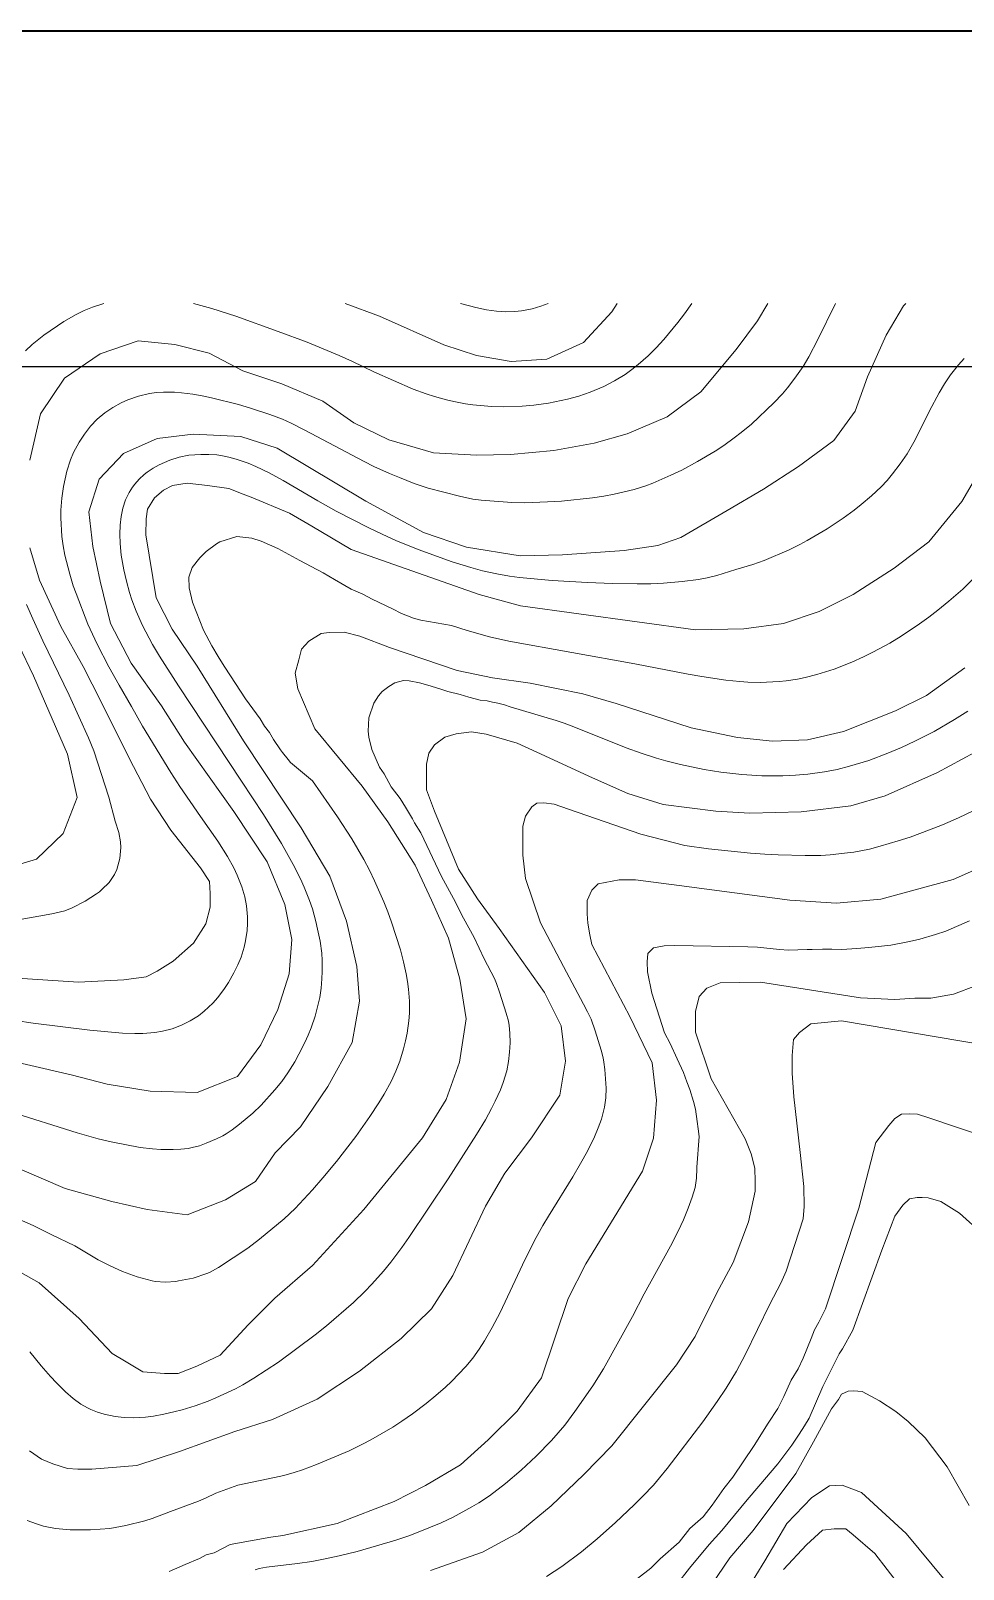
# Model space of a CAD drawing. Header units: metres. Extents: x 548946 to 557077, y 1838800 to 1845419.
# Drawn here: x 551585.4 to 551860.5, y 1844645.2 to 1845099 of the extents above; entities that cross this region are included whole.
import ezdxf

# ---------------------------------------------------------------- set-up
doc = ezdxf.new("R2010")
doc.units = ezdxf.units.M
doc.header["$LTSCALE"] = 28
for name, color, linetype, lineweight in [('1', 7, 'Continuous', 13), ('2', 7, 'Continuous', 13), ('55', 7, 'Continuous', 35), ('60', 7, 'Continuous', 25)]:
    doc.layers.add(name, color=color, linetype=linetype, lineweight=lineweight)

msp = doc.modelspace()

# ---------------------------------------------------------------- linework, layer by layer
at = {"layer": '1'}
for points in [[(551606.95, 1845018.59), (551603.69, 1845017.49), (551601.23, 1845016.47), (551598.79, 1845015.3), (551595.21, 1845013.21), (551589.34, 1845009.16), (551585.85, 1845006.43), (551583.85, 1845004.62)], [(551802.87, 1845018.59), (551799.78, 1845013.39), (551793.5, 1845004.93), (551783.1, 1844992.45), (551773.14, 1844985.09), (551761.39, 1844980.08), (551751.66, 1844977.32), (551739.71, 1844975.21), (551726.89, 1844974.01), (551716.88, 1844973.76), (551704.23, 1844974.49), (551691.09, 1844978.33), (551680.73, 1844983.38), (551671.63, 1844989.72), (551659.49, 1844994.82), (551648, 1844998.72), (551638.01, 1845003.94), (551627.94, 1845006.49), (551617.15, 1845007.55), (551605.9, 1845003.73), (551595.4, 1844996.57), (551588.35, 1844985.99), (551585.2, 1844972.3)], [(551822.82, 1845018.59), (551817.57, 1845007.88), (551814.95, 1845002.83), (551813.28, 1844999.96), (551810.8, 1844996.48), (551808.68, 1844993.69), (551807.2, 1844991.89), (551804.62, 1844989.2), (551798.05, 1844982.99), (551794.96, 1844980.48), (551792.94, 1844978.96), (551789.84, 1844976.69), (551787.29, 1844974.94), (551782.08, 1844971.91), (551777.46, 1844969.41), (551774.22, 1844967.89), (551768.93, 1844965.58), (551766.84, 1844964.75), (551763.38, 1844963.72), (551757.48, 1844962.3), (551754.43, 1844961.68), (551751.16, 1844961.26), (551742.01, 1844960.24), (551737.87, 1844960), (551731.21, 1844959.78), (551727.31, 1844959.81), (551718.33, 1844960.57), (551715.87, 1844960.86), (551711.88, 1844961.7), (551702.67, 1844964.06), (551698.54, 1844965.49), (551694.18, 1844967.23), (551691.22, 1844968.44), (551686.63, 1844970.49), (551683.78, 1844971.91), (551666.32, 1844981.18), (551662.24, 1844983.22), (551659.66, 1844984.41), (551655.99, 1844985.83), (551650.24, 1844987.72), (551646.69, 1844988.76), (551638.71, 1844990.7), (551635.96, 1844991.32), (551633.22, 1844991.82), (551629.92, 1844992.24), (551627.84, 1844992.37), (551624.63, 1844992.38), (551622.56, 1844992.26), (551620.48, 1844992.01), (551617.23, 1844991.25), (551614.05, 1844990.11), (551612.07, 1844989.21), (551609.63, 1844987.87), (551607.25, 1844986.29), (551605.02, 1844984.46), (551603.03, 1844982.35), (551601.26, 1844980.05), (551599.67, 1844977.67), (551598.03, 1844974.59), (551597.16, 1844972.47), (551596.08, 1844969.06), (551595.12, 1844964.61), (551594.62, 1844961.12), (551594.35, 1844957.61), (551594.35, 1844955.35), (551594.63, 1844949.79), (551594.96, 1844947.08), (551595.52, 1844944.31), (551596.93, 1844938.74), (551597.97, 1844935.3), (551598.8, 1844933), (551602.27, 1844924), (551605.05, 1844918.01), (551608.44, 1844911.41), (551611.47, 1844905.95), (551615.13, 1844899.7), (551618.44, 1844893.85), (551626.72, 1844880.21), (551629.42, 1844876.09), (551635.47, 1844867.19)], [(551780.38, 1845018.59), (551778.21, 1845015.47), (551776.33, 1845012.97), (551772.18, 1845007.9), (551769.92, 1845005.43), (551767.55, 1845003.14), (551764.6, 1845000.57), (551762.69, 1844999.03), (551760.76, 1844997.61), (551757.65, 1844995.71), (551754.5, 1844994.09), (551750.41, 1844992.35), (551747.14, 1844991.22), (551743.78, 1844990.28), (551738.16, 1844989.15), (551733.79, 1844988.53), (551730.35, 1844988.24), (551724.73, 1844988.09), (551721.38, 1844988.19), (551715.87, 1844988.7), (551713.66, 1844989), (551710.24, 1844989.62), (551708.08, 1844990.15), (551704.56, 1844991.16), (551702.1, 1844991.93), (551698.25, 1844993.3), (551686.67, 1844998.41), (551680.31, 1845001.46), (551676.36, 1845003.24), (551666.92, 1845007.13), (551658.42, 1845010.33), (551645.89, 1845014.8), (551638.82, 1845017.1), (551633.41, 1845018.59)], [(551678.18, 1845018.59), (551688.25, 1845014.82), (551707.25, 1845006.31)], [(551707.25, 1845006.31), (551716.87, 1845003.2), (551727.11, 1845001.44), (551737.7, 1845002.14), (551748.45, 1845007.04), (551756.82, 1845016.12), (551758.44, 1845018.59)], [(551846.25, 1844978.31), (551850.52, 1844986.84), (551853.39, 1844992.21), (551854.99, 1844994.87), (551856.75, 1844997.47), (551859.1, 1845000.5), (551860.74, 1845002.34)], [(551872.03, 1844980.73), (551860.06, 1844960.14), (551850.36, 1844948.24), (551840.06, 1844940.47), (551827.98, 1844932.75), (551818.01, 1844927.68), (551807.48, 1844924.2), (551795.72, 1844922.62), (551781.53, 1844922.28), (551729.92, 1844929.38), (551717.73, 1844932.7), (551679.9, 1844945.94), (551668.31, 1844952.89), (551661.73, 1844956.71)], [(551611.75, 1844950.47), (551611.81, 1844953.13), (551612.07, 1844955.71), (551612.61, 1844958.22), (551613.42, 1844960.6), (551614.46, 1844962.78), (551615.47, 1844964.37), (551616.12, 1844965.22), (551617.44, 1844966.71), (551618.93, 1844968.09), (551619.81, 1844968.79), (551621.51, 1844969.94), (551623.34, 1844970.97), (551626.48, 1844972.36), (551629.24, 1844973.24), (551632.06, 1844973.76), (551635.59, 1844974.03), (551637.92, 1844974.05), (551640.27, 1844973.89), (551641.54, 1844973.72), (551643.82, 1844973.24), (551646.06, 1844972.62), (551649.53, 1844971.45), (551651.84, 1844970.5), (551655.75, 1844968.59), (551659.85, 1844966.36), (551670.12, 1844960.38), (551675.51, 1844957.33), (551685.11, 1844952.4), (551689.05, 1844950.48), (551693.11, 1844948.62), (551699.69, 1844945.97), (551709.73, 1844942.35), (551715.19, 1844940.65), (551718.69, 1844939.73), (551722.9, 1844938.8), (551726.62, 1844938.16), (551729.6, 1844937.77), (551739.23, 1844936.86), (551749.69, 1844936.21), (551757.05, 1844935.94), (551764.29, 1844935.82), (551768.31, 1844935.86), (551772.02, 1844936.01), (551777.56, 1844936.51), (551782.41, 1844937.17), (551784.95, 1844937.62), (551787.84, 1844938.31), (551793.41, 1844940.11), (551798.44, 1844941.51), (551801.72, 1844942.72), (551809.09, 1844945.84), (551812.32, 1844947.46), (551814.4, 1844948.6), (551820.29, 1844952.04), (551825.1, 1844955.19), (551828.34, 1844957.59), (551830.37, 1844959.21), (551833.43, 1844961.79), (551836.31, 1844964.51), (551838.03, 1844966.38), (551839.64, 1844968.28), (551841.88, 1844971.21), (551843.89, 1844974.22), (551846.25, 1844978.31)], [(551661.73, 1844956.71), (551650.44, 1844961.38), (551648.08, 1844962.29), (551643.88, 1844963.98), (551637.58, 1844964.89), (551631.55, 1844965.54), (551627.22, 1844964.89), (551624.59, 1844963.46), (551621.97, 1844961.25), (551619.87, 1844957.87), (551619.48, 1844955.02), (551619.35, 1844950.34), (551622.45, 1844931.68), (551627.18, 1844922.44), (551634.51, 1844911.58), (551648.19, 1844889.51), (551665.19, 1844863.87), (551673.67, 1844849.59), (551678.61, 1844836.3), (551681.65, 1844822.93), (551682.42, 1844812.73), (551680.25, 1844800.54), (551673.09, 1844787.53), (551665.03, 1844775.7), (551657.52, 1844767.99), (551651.74, 1844759.58), (551642.83, 1844754.13), (551631.52, 1844749.67), (551619.78, 1844751.26), (551609.35, 1844753.63), (551595.57, 1844757.53), (551582.1, 1844763.25)], [(551579.19, 1844780.22), (551599.14, 1844773.95), (551605.35, 1844772.15), (551609.13, 1844771.21), (551617.67, 1844769.62), (551621.39, 1844769.14), (551623.79, 1844769), (551627.45, 1844768.98), (551629.71, 1844769.07), (551631.9, 1844769.31), (551633.08, 1844769.54), (551635.17, 1844770.11), (551637.19, 1844770.83), (551640.23, 1844772.1), (551642.09, 1844773.05), (551643.08, 1844773.65), (551644.8, 1844774.84), (551646.97, 1844776.51), (551650.91, 1844779.69), (551653.43, 1844782.11), (551657.47, 1844786.61), (551659.45, 1844789.08), (551661.26, 1844791.62), (551663.28, 1844794.87), (551664.5, 1844797.1), (551666.25, 1844800.58), (551667.26, 1844802.75), (551668.15, 1844804.92), (551669.29, 1844808.35), (551670.67, 1844813.87), (551671.12, 1844816.56), (551671.32, 1844819.31), (551671.36, 1844821.47), (551671.35, 1844824.78), (551671.24, 1844826.92), (551670.76, 1844830.42), (551670.05, 1844833.99), (551669.53, 1844836.28), (551668.5, 1844839.94), (551667.64, 1844842.41), (551666.08, 1844846.33), (551664.95, 1844848.87), (551662.86, 1844853.09), (551659.39, 1844859.23), (551654.05, 1844867.81), (551647.61, 1844877.69), (551629.01, 1844905.78), (551623.4, 1844914.56), (551621.39, 1844917.94), (551618.44, 1844923.57), (551616.53, 1844927.79), (551615.29, 1844931.12), (551614.59, 1844933.28), (551613.67, 1844936.63), (551612.9, 1844939.98), (551612.15, 1844944.33), (551611.84, 1844947.73), (551611.75, 1844950.47)], [(551863.3, 1844937.2), (551860.32, 1844934.31), (551856.27, 1844930.75), (551853, 1844928.09), (551850.28, 1844926), (551847.57, 1844924.05), (551842.14, 1844920.39), (551838.8, 1844918.34), (551833.84, 1844915.65), (551831.05, 1844914.28), (551827.59, 1844912.72), (551822.38, 1844910.7), (551817.33, 1844909.1), (551813.85, 1844908.2), (551811.62, 1844907.72), (551808.29, 1844907.21), (551806.18, 1844907.01), (551800.53, 1844906.79), (551796.98, 1844906.86), (551794.58, 1844907.01), (551790.47, 1844907.48), (551783.38, 1844908.54), (551779.36, 1844909.23), (551763.61, 1844912.27), (551726.45, 1844918.94), (551720.74, 1844920.25), (551714.2, 1844922.04), (551709.51, 1844923.61), (551700.53, 1844925.09), (551698.36, 1844925.74), (551694.81, 1844927.13), (551692.16, 1844928.52), (551686.15, 1844931.33), (551683.38, 1844932.81), (551679.92, 1844934.3), (551675, 1844937.13), (551671.69, 1844939.05), (551668.18, 1844940.94), (551664.78, 1844942.75), (551658.29, 1844946.3), (551653.36, 1844948.43), (551650.66, 1844949.32), (551646.21, 1844949.81), (551641.2, 1844948.23), (551640.18, 1844947.62), (551637.14, 1844945.37), (551635.35, 1844943.57), (551633.08, 1844940.72), (551632.02, 1844937.8), (551632.18, 1844934.63), (551633.16, 1844930.45), (551636.41, 1844922.14)], [(551585.2, 1844946.51), (551588.06, 1844936.93), (551594.31, 1844923.28), (551600.86, 1844911.45), (551606.24, 1844901.01), (551614.47, 1844884.41), (551620.8, 1844872.3), (551626.78, 1844863.2), (551635.55, 1844852.09), (551638.12, 1844848.07), (551638.33, 1844844.47), (551638.33, 1844840.45), (551637.05, 1844835.58), (551633.42, 1844829.87), (551627.43, 1844824.58), (551622.73, 1844821.62), (551619.52, 1844819.92), (551612.89, 1844819.08), (551599.48, 1844818.31), (551576.95, 1844819.82)], [(551584.21, 1844929.71), (551586, 1844925.51), (551589.03, 1844919.01), (551596.81, 1844903), (551602.47, 1844890.4), (551604.03, 1844886.62), (551608.46, 1844872.97), (551610.34, 1844865.83), (551611.37, 1844862.47), (551611.92, 1844859.75), (551611.99, 1844858.08), (551611.66, 1844854.8), (551610.82, 1844851.61), (551610.16, 1844850.08), (551608.6, 1844847.75), (551606.41, 1844845.64), (551605.67, 1844845.04), (551604.87, 1844844.44), (551601.46, 1844842.2), (551597.65, 1844840.23), (551595.52, 1844839.43), (551591.66, 1844838.49), (551581.25, 1844836.68)], [(551577.08, 1844735.75), (551587.94, 1844729.61), (551599.67, 1844719.13), (551609.48, 1844708.84), (551613.59, 1844706.4), (551618.53, 1844703.42), (551624.84, 1844702.87), (551628.95, 1844702.87), (551634.43, 1844705.05), (551641.29, 1844708.35), (551649.55, 1844717.29), (551657.42, 1844725.17), (551668.52, 1844734.81), (551683.68, 1844751.26), (551700.97, 1844772.4), (551707.94, 1844783.74), (551711.9, 1844794.73), (551713.88, 1844807.53), (551712.04, 1844819.26), (551708.64, 1844831.32), (551703.68, 1844842.57), (551698.84, 1844852.82), (551690.78, 1844865.63), (551683.23, 1844876.2), (551669.21, 1844893.06), (551664.22, 1844904.87), (551663.44, 1844909.55), (551664.49, 1844913.45), (551665.27, 1844916.56), (551667.5, 1844918.9), (551671.05, 1844921.24), (551673.41, 1844921.5), (551677.87, 1844921.63), (551682.46, 1844920.46), (551691.25, 1844917.08), (551711.25, 1844910.25), (551721.66, 1844908.12), (551732.75, 1844906.59), (551748.23, 1844903.39), (551758.08, 1844900.57), (551780.23, 1844893.42), (551793.89, 1844890.53), (551804.18, 1844889.41), (551814.55, 1844889.82), (551825.2, 1844892.3), (551840.51, 1844898.35), (551849.65, 1844902.94), (551860.92, 1844911.08)], [(551636.41, 1844922.14), (551638.83, 1844917.53), (551640.68, 1844914.45), (551642.51, 1844911.56), (551644.33, 1844908.68), (551648.8, 1844901.9), (551650.93, 1844898.96), (551653.07, 1844896.01), (551654.41, 1844893.86), (551655.82, 1844892.03), (551657.05, 1844889.98), (551659.1, 1844886.92), (551659.69, 1844886.09), (551661.32, 1844884.08), (551662.02, 1844883.16), (551668.52, 1844877.75), (551675.93, 1844867.14), (551680.09, 1844860.68), (551683.68, 1844854.54), (551685.35, 1844851.43), (551686.86, 1844848.24), (551689.57, 1844842.05), (551690.78, 1844839.06), (551691.86, 1844836.02), (551694.47, 1844827.86), (551695.42, 1844824.31), (551696.18, 1844820.77), (551696.55, 1844818.55), (551696.82, 1844816.32), (551697.1, 1844812.78), (551697.11, 1844809.21), (551696.93, 1844806.92), (551696.43, 1844803.33), (551695.98, 1844801), (551695.41, 1844798.66), (551694.25, 1844795.04), (551693.07, 1844792.06), (551691.7, 1844789.09), (551689.68, 1844785.32), (551688.13, 1844782.73), (551685.49, 1844778.68), (551681.35, 1844772.87), (551675.63, 1844765.41), (551671.63, 1844760.6), (551668.55, 1844757.08), (551666, 1844754.3), (551663.38, 1844751.6), (551660.19, 1844748.57), (551652.9, 1844742.54), (551649.42, 1844739.88), (551640.79, 1844734.16), (551638.2, 1844732.75), (551637.4, 1844732.4), (551633.32, 1844731.06), (551629.06, 1844730.2), (551628.19, 1844730.08), (551625.17, 1844729.89), (551622.13, 1844730.1), (551621.24, 1844730.24), (551616.85, 1844731.39), (551612.54, 1844732.97), (551608.81, 1844734.63), (551605.35, 1844736.47), (551598.39, 1844740.61), (551591.47, 1844743.92)], [(551575.21, 1844851.1), (551587.13, 1844854.61), (551595.03, 1844862.24), (551599.16, 1844872.87), (551596.32, 1844885.63), (551586.2, 1844908.75), (551581.86, 1844917.91)], [(551585.08, 1844680.08), (551588.64, 1844677.63), (551591.93, 1844676.28), (551596.32, 1844674.92), (551599.34, 1844674.65), (551603.45, 1844674.65), (551616.7, 1844675.81), (551629.32, 1844679.91), (551645.67, 1844685.83), (551656.7, 1844689.37), (551669.87, 1844695.31), (551682.4, 1844703.59), (551694.64, 1844713.23), (551703.68, 1844722), (551709.93, 1844731.86), (551719.56, 1844752.26), (551725.31, 1844762.05), (551733.15, 1844772.47), (551741.51, 1844784.98), (551743.16, 1844795.07), (551741.86, 1844805.47), (551736.93, 1844815.32), (551723.62, 1844834.14), (551717.16, 1844842.93), (551711.59, 1844851.7), (551704.5, 1844868.77), (551702.14, 1844875.13), (551702.14, 1844878.12), (551702.14, 1844882.67), (551702.8, 1844885.91), (551704.5, 1844888.38), (551707.52, 1844890.59), (551710.93, 1844891.63), (551715.39, 1844892.15), (551719.72, 1844891.5), (551728.91, 1844888.9), (551734.68, 1844886.17), (551751.09, 1844878.66), (551761.52, 1844874), (551771.93, 1844870.74), (551787.52, 1844868.82), (551797.5, 1844868.17), (551812.69, 1844868.62), (551827.35, 1844870.41), (551837.43, 1844873.33), (551852.92, 1844880.17), (551867.39, 1844888.04)], [(551863.43, 1844868.91), (551859.04, 1844866.86), (551854.33, 1844864.8), (551850.54, 1844863.25), (551844.81, 1844861.17), (551841.25, 1844860), (551836, 1844858.43), (551832.82, 1844857.6), (551828.24, 1844856.74), (551825.46, 1844856.38), (551821.26, 1844855.94), (551818.51, 1844855.76), (551813.86, 1844855.72), (551805.92, 1844855.9), (551801.91, 1844856.08), (551797.74, 1844856.43), (551785.35, 1844857.7), (551778.39, 1844858.62), (551765.39, 1844862.02), (551744, 1844869.43), (551739.8, 1844870.86), (551736.78, 1844871.25), (551734.68, 1844871.12), (551733.24, 1844870.08), (551731.4, 1844867.35), (551730.61, 1844864.36), (551730.61, 1844860.99), (551730.61, 1844855.79), (551731.4, 1844848.91), (551735.79, 1844835.82), (551742.53, 1844822.93), (551748.48, 1844811.87), (551749.65, 1844809.63), (551750.69, 1844807.42), (551751.94, 1844804.03), (551753.67, 1844798.31), (551754.27, 1844796.03), (551754.51, 1844794.79), (551754.78, 1844792.59), (551755.13, 1844787.04), (551755.09, 1844784.26), (551754.7, 1844781.51), (551753.73, 1844777.94), (551752.83, 1844775.38)], [(551635.47, 1844867.19), (551640.57, 1844859.97), (551643.46, 1844855.45), (551645.29, 1844852.08), (551646.31, 1844849.92), (551647.72, 1844846.43), (551648.6, 1844843.56), (551649.1, 1844840.84), (551649.34, 1844837.64), (551649.36, 1844835.62), (551649.26, 1844833.62), (551648.81, 1844830.58), (551648.36, 1844828.67), (551647.45, 1844825.77), (551646.51, 1844823.42), (551645.38, 1844821.09), (551643.78, 1844818.27), (551642.62, 1844816.47), (551640.59, 1844813.78), (551639.12, 1844812.15), (551636.61, 1844809.81), (551634.88, 1844808.44), (551632.5, 1844806.9), (551629.9, 1844805.62), (551627.14, 1844804.63), (551624.28, 1844803.93), (551622, 1844803.55), (551618.45, 1844803.22), (551616.15, 1844803.16), (551612.54, 1844803.29), (551602.88, 1844804.17), (551586.1, 1844806.3), (551575.61, 1844807.79)], [(551872.99, 1844855.52), (551857.5, 1844848.68), (551836.19, 1844842.84), (551823.12, 1844841.61), (551809.29, 1844842.58), (551776.67, 1844846.83), (551763.82, 1844848.52), (551758.96, 1844848.52), (551752.79, 1844847.35), (551750.96, 1844845.53), (551749.51, 1844842.42), (551749.51, 1844838.52), (551749.78, 1844835.79), (551750.3, 1844832.29), (551750.96, 1844829.43), (551762.12, 1844808.27), (551768.75, 1844794.54), (551770, 1844783.51), (551769.11, 1844772.36), (551765.9, 1844762.59), (551749.18, 1844735.29), (551743.99, 1844725.05), (551736.09, 1844701.67), (551728.95, 1844691.84), (551720.38, 1844683.38), (551712.2, 1844675.97), (551701.85, 1844669.84), (551692.6, 1844665.11), (551675.81, 1844658.64), (551659.82, 1844655.17), (551656.24, 1844654.59), (551644.3, 1844652.43), (551639.5, 1844650.06), (551637.15, 1844649.38), (551635.24, 1844648.36), (551630.93, 1844646.61), (551626.27, 1844644.5)], [(551651.59, 1844645.04), (551652.83, 1844645.38), (551655.01, 1844645.79), (551664.14, 1844646.85), (551668.36, 1844647.5), (551672.24, 1844648.21), (551676.45, 1844649.11), (551681.7, 1844650.41), (551693.15, 1844653.79), (551696.92, 1844655.02), (551700.24, 1844656.3), (551706.45, 1844658.91), (551710.06, 1844660.57), (551715.49, 1844663.55), (551717.6, 1844664.79), (551720.75, 1844666.81), (551725.45, 1844670.43), (551730.07, 1844674.35), (551734.49, 1844678.54), (551739.02, 1844683.18), (551742.93, 1844687.64), (551745.96, 1844691.68), (551751.21, 1844699.28), (551754.38, 1844704.26), (551762.93, 1844719.74), (551766.41, 1844726.46), (551774.14, 1844740.51), (551776.4, 1844744.87), (551777.99, 1844748.24), (551779.38, 1844751.68), (551780.52, 1844754.94), (551781.36, 1844757.81), (551781.83, 1844760.54), (551781.89, 1844763.4), (551781.88, 1844763.74), (551782.62, 1844772.83), (551782.26, 1844775.08), (551782.01, 1844777.25), (551781.5, 1844780.88), (551780.94, 1844783.11), (551779.84, 1844786.68), (551778.98, 1844788.97), (551777.96, 1844791.75), (551776.11, 1844795.73), (551773.99, 1844800.28), (551772.34, 1844803.38), (551768.67, 1844815.14), (551767.36, 1844821.37), (551767.23, 1844824.36), (551767.49, 1844826.83), (551769.07, 1844828.51), (551772.22, 1844829.03), (551775.37, 1844829.16), (551796.98, 1844828.75), (551799.78, 1844828.68), (551806.24, 1844828.02), (551808.96, 1844827.83), (551814.43, 1844827.96), (551815.92, 1844828.03), (551819.01, 1844828.08), (551821.7, 1844828.09), (551824.7, 1844828.03), (551829.06, 1844828.33), (551832.62, 1844828.54), (551839.13, 1844829.29), (551844.6, 1844830.31), (551847.7, 1844831.07), (551852.34, 1844832.4), (551855.31, 1844833.43), (551862.36, 1844836.44)], [(551867.05, 1844799.75), (551824.54, 1844806.96), (551815.55, 1844806.1), (551812.13, 1844803.53), (551810.41, 1844801.39), (551809.99, 1844796.68), (551809.99, 1844791.54), (551810.53, 1844784.49), (551812.37, 1844768.12), (551813.42, 1844758.12), (551813.55, 1844752.15), (551813.29, 1844748.51), (551808.28, 1844733.1), (551806.71, 1844729.58), (551803.43, 1844723.39), (551796.19, 1844708.4), (551793.58, 1844703.59), (551790.54, 1844698.57), (551787.94, 1844694.62), (551783.62, 1844688.66), (551773.13, 1844674.9), (551770.9, 1844672.12), (551769.07, 1844670.02), (551765.99, 1844666.74), (551763.41, 1844664.14), (551757.92, 1844658.92), (551752.5, 1844654.14), (551747.84, 1844650.34), (551742.04, 1844646.01), (551737.58, 1844643.02)], [(551761.35, 1844640.08), (551768.37, 1844645.47), (551771.11, 1844648.23), (551776.67, 1844653.14), (551779.87, 1844657.18), (551783.75, 1844660.68), (551786.43, 1844664.04), (551789.83, 1844669.02), (551792.5, 1844672.38), (551798.78, 1844681.66), (551802.92, 1844688.25), (551805.79, 1844692.55), (551807.52, 1844696.11), (551809.72, 1844700.95), (551811.79, 1844704.25), (551813.25, 1844707.47), (551815.65, 1844713.25), (551816.58, 1844715.8), (551817.85, 1844718.09), (551819.85, 1844721.99), (551829.68, 1844751.72), (551834.67, 1844771.1), (551838.48, 1844776.04), (551840.32, 1844778.12), (551842.28, 1844779.42), (551844.51, 1844779.55), (551847.01, 1844779.42), (551850.29, 1844778.38), (551867.22, 1844772.58)], [(551752.83, 1844775.38), (551751.72, 1844772.71), (551749.64, 1844768.5), (551747.61, 1844764.87), (551745.3, 1844760.97), (551738.1, 1844749.36), (551736.43, 1844746.53), (551734, 1844742.13), (551730.44, 1844734.92), (551723.88, 1844720.87), (551721.57, 1844716.48), (551719.23, 1844712.5), (551717.72, 1844710.14), (551715.78, 1844707.39), (551713.8, 1844705), (551709.55, 1844700.6), (551707.78, 1844698.91), (551704.95, 1844696.42), (551702.02, 1844694.02), (551698.06, 1844691.03), (551694.91, 1844688.83), (551692.21, 1844687.09), (551685.72, 1844683.37), (551683.31, 1844682.07), (551679.37, 1844680.12), (551669.71, 1844676.06), (551665.61, 1844674.51), (551663.08, 1844673.68), (551660.04, 1844672.82), (551657.32, 1844672.2), (551646.49, 1844670.01), (551640.02, 1844667.61), (551636.96, 1844666.12), (551634.88, 1844665.22), (551626.63, 1844662.23), (551621.26, 1844660.13), (551619.06, 1844659.42), (551613.49, 1844658.03), (551608.74, 1844657.15), (551603.1, 1844656.83), (551597.1, 1844656.83), (551592.74, 1844657.16), (551589.23, 1844657.86), (551587.09, 1844658.53), (551584.34, 1844659.57)], [(551872.91, 1844738.02), (551859.34, 1844750.19), (551853.83, 1844753.69), (551850.16, 1844754.73), (551848.32, 1844754.86), (551846.88, 1844754.86), (551844.65, 1844754.47), (551842.68, 1844752.53), (551840.32, 1844749.28), (551836.51, 1844739.28), (551827.87, 1844715.74), (551824.91, 1844710.21), (551823.89, 1844708.69), (551821.69, 1844704.35), (551820.56, 1844702.03), (551819.1, 1844699.07), (551815.06, 1844689.72), (551813.67, 1844687.43), (551812.07, 1844684.98), (551809.9, 1844681.77), (551805.75, 1844676.26), (551800.22, 1844669.65), (551796.77, 1844665.67), (551789.26, 1844656.63), (551785.55, 1844652.47), (551779.78, 1844645.51), (551775.9, 1844640.61)], [(551591.47, 1844743.92), (551586.12, 1844746.62), (551580.52, 1844749.06)], [(551862.25, 1844663.94), (551855.69, 1844675.37), (551849.26, 1844683.94), (551844.27, 1844688.75), (551840.6, 1844691.74), (551835.74, 1844694.85), (551830.63, 1844697.58), (551828.13, 1844697.84), (551826.56, 1844697.71), (551824.59, 1844696.8), (551823.67, 1844695.24), (551821.57, 1844692.52), (551816.32, 1844682.77), (551811.08, 1844673.42), (551798.49, 1844656.56), (551791.61, 1844648.5), (551776.91, 1844626.83), (551770.41, 1844616.61), (551764.96, 1844605.08), (551762.45, 1844594.01), (551758.69, 1844580.2), (551751.52, 1844568.87)], [(551807.42, 1844645.09), (551814.27, 1844652.37), (551818.98, 1844656.65), (551822.4, 1844657.08), (551825.82, 1844657.08), (551827.96, 1844655.37), (551834.38, 1844649.8), (551841.66, 1844640.38)]]:
    msp.add_lwpolyline(points, dxfattribs=at)
at = {"layer": '2'}
for points in [[(551647.4, 1844979.35), (551658.09, 1844975.86), (551684.24, 1844960.28), (551701.3, 1844951.04), (551713.99, 1844946.63), (551729.77, 1844944.1), (551742.32, 1844944.38), (551760.46, 1844945.68), (551770.4, 1844947.21), (551777.21, 1844949.57), (551790.87, 1844957.51), (551801.59, 1844963.8), (551811.89, 1844970.43), (551822.33, 1844978.09), (551828.58, 1844986.81), (551832.27, 1844996.88), (551837.73, 1845009.18), (551842.84, 1845017.89), (551843.57, 1845018.59)], [(551712.18, 1845018.59), (551712.6, 1845018.46), (551716.76, 1845017.34)], [(551716.76, 1845017.34), (551719.86, 1845016.71), (551722.79, 1845016.3), (551725.57, 1845016.12), (551728.21, 1845016.17), (551730.21, 1845016.37), (551733.31, 1845016.98), (551735.86, 1845017.73), (551738.09, 1845018.59)], [(551569.59, 1844797.4), (551597.37, 1844791.02), (551607.97, 1844788.28), (551620.65, 1844786.16), (551634.54, 1844785.83), (551646.46, 1844790.49), (551653.27, 1844799.89), (551658.32, 1844810.25), (551661.69, 1844820.79), (551662.45, 1844830.91), (551660.39, 1844841.22), (551655.15, 1844853.84), (551645.34, 1844868.73), (551630.82, 1844889.19), (551624.02, 1844899.85), (551615.1, 1844912.43), (551608.94, 1844924.18), (551605.88, 1844936.66), (551603.71, 1844946.83), (551602.54, 1844957.12), (551605.64, 1844966.74), (551612.79, 1844974.28), (551622.71, 1844978.71), (551633.35, 1844980.04), (551647.4, 1844979.35)], [(551603.19, 1844692.25), (551605.14, 1844691.49), (551607.12, 1844690.89), (551610.32, 1844690.2), (551613.02, 1844689.89), (551615.76, 1844689.84), (551619.24, 1844690.07), (551621.59, 1844690.35), (551624.64, 1844690.87), (551627.66, 1844691.57), (551630.05, 1844692.22), (551633.92, 1844693.42), (551637.72, 1844694.79), (551640.01, 1844695.75), (551645.79, 1844698.4), (551648.02, 1844699.54), (551651.21, 1844701.49), (551658.55, 1844706.25), (551669.37, 1844714.33), (551672.7, 1844717), (551680.67, 1844723.88), (551684, 1844727.07), (551686.08, 1844729.25), (551689.43, 1844733.1), (551691.61, 1844735.8), (551694.9, 1844740.1), (551696.97, 1844743), (551708.54, 1844760.36), (551716.94, 1844773.37), (551719.6, 1844777.71), (551721.38, 1844781.06), (551722.42, 1844783.23), (551723.95, 1844786.61), (551724.81, 1844788.8), (551725.83, 1844792.19), (551726.38, 1844794.97), (551726.69, 1844797.73), (551726.81, 1844800.5), (551726.78, 1844803.3), (551726.56, 1844805.54), (551726.31, 1844806.82), (551725.66, 1844809.18), (551723.67, 1844815.45), (551722.78, 1844817.98), (551722.18, 1844819.4), (551719.2, 1844825.27), (551716.25, 1844831.49), (551713.07, 1844837.2), (551710.12, 1844843.01), (551706.56, 1844849.57), (551700.52, 1844862.42), (551698.58, 1844865.39), (551698.05, 1844866.53), (551695.96, 1844869.98), (551694.38, 1844872.49), (551691.78, 1844875.99), (551689.65, 1844879.84), (551688.32, 1844881.78), (551686.03, 1844887.01), (551685.12, 1844890.59), (551684.92, 1844892.37), (551685.17, 1844896.29), (551686.66, 1844900.65), (551688.01, 1844902.8), (551689.06, 1844904.12), (551691.09, 1844905.55), (551692.86, 1844906.65), (551695.38, 1844907.33), (551697.09, 1844907.23), (551700.05, 1844906.67), (551702.52, 1844905.96), (551706.14, 1844904.87), (551708.42, 1844904.14), (551712.12, 1844903.16), (551714.6, 1844902.45), (551718, 1844901.54), (551720.01, 1844901.37), (551721.65, 1844900.96), (551723.19, 1844900.64), (551725.14, 1844900.16), (551726.8, 1844899.56), (551740.38, 1844895.53), (551742.75, 1844894.72), (551745.64, 1844893.63), (551761.04, 1844887.5), (551765.48, 1844885.91), (551770.03, 1844884.43), (551772.79, 1844883.62), (551777.06, 1844882.53), (551784.09, 1844881.09), (551788.99, 1844880.27), (551795.17, 1844879.62), (551801.1, 1844879.22), (551807.29, 1844879.26), (551810.98, 1844879.44), (551814.67, 1844879.74), (551819.55, 1844880.39), (551823.25, 1844881.11), (551826.95, 1844882.04), (551832.59, 1844883.76), (551838.26, 1844885.89)], [(551838.26, 1844885.89), (551842.25, 1844887.57), (551846.23, 1844889.4), (551851.9, 1844892.31), (551857.93, 1844895.8), (551861.85, 1844898.33)], [(551864.36, 1844817.37), (551857.63, 1844814.81), (551850.9, 1844813.62), (551846.24, 1844813.62), (551840.26, 1844813.22), (551830.17, 1844813.72), (551800.7, 1844818.38), (551794.53, 1844818.25), (551788.76, 1844818.12), (551784.82, 1844816.57), (551782.59, 1844814.1), (551781.54, 1844809.68), (551781.54, 1844803.58), (551786.14, 1844789.81), (551796.11, 1844772.15), (551797.94, 1844767.74), (551798.99, 1844763.45), (551799.12, 1844759.55), (551799.12, 1844756.7), (551797.14, 1844747.61), (551792.65, 1844735.67)], [(551792.65, 1844735.67), (551787.82, 1844726.74), (551781.41, 1844713.82), (551775.88, 1844705.44), (551756.87, 1844681.57), (551748.55, 1844673.13), (551738.93, 1844663.91), (551729.41, 1844655.97), (551718.63, 1844650.18), (551703.37, 1844644.76)], [(551585.19, 1844709.3), (551588.55, 1844705.15), (551591.26, 1844702.05), (551593.02, 1844700.16), (551595.7, 1844697.47), (551597.92, 1844695.52), (551600.25, 1844693.86), (551602.13, 1844692.77), (551603.19, 1844692.25)], [(551862.77, 1844632.65), (551843.66, 1844655.74), (551830.5, 1844667.79), (551824.79, 1844670), (551821.07, 1844669.75), (551815.85, 1844666.31), (551808.41, 1844658.69), (551801.95, 1844647.64), (551791.33, 1844630.3)]]:
    msp.add_lwpolyline(points, dxfattribs=at)
at = {"layer": '55'}
msp.add_lwpolyline([(548946.42, 1845099), (557077.3, 1845099), (557077.3, 1838800.25), (548946.42, 1838800.25)], close=True, dxfattribs=at)
at = {"layer": '60'}
msp.add_line((551000, 1845000), (552000, 1845000), dxfattribs=at)

doc.saveas('drawing.dxf')
